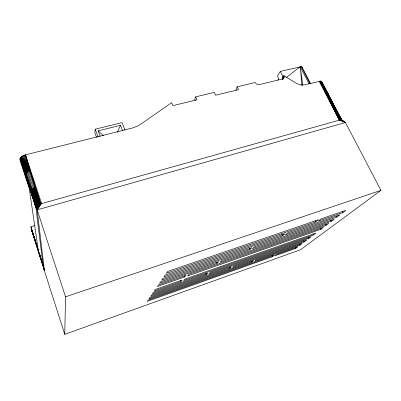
<?xml version="1.0" encoding="UTF-8"?>
<svg xmlns="http://www.w3.org/2000/svg" width="401" height="401" viewBox="0 0 401 401"><rect width="100%" height="100%" fill="white"/><g stroke="black" fill="none" stroke-linecap="round" stroke-linejoin="round"><path stroke-width="0.6" d="M34.957 225.557L30.947 226.73L38.15 249.221L29.273 188.655L20.521 161.819C18.306 157.829 22.311 155.598 25.504 154.861L132.766 127.899L136.766 126.375L140.465 124.425L171.623 102.656L172.896 105.638L196.916 99.794L195.623 96.867L214.334 92.35L215.648 95.237L238.495 89.674L237.161 86.842L255.156 82.496C255.918 84.025 257.748 84.957 259.427 84.581L282.264 79.027C283.788 78.751 284.489 76.892 283.723 75.604L282.244 77.949L282.545 79.398L284.028 77.062M64.751 334.334L65.548 296.815L20.21 158.034L35.889 207.417L37.143 209.883L44.401 270.715L64.751 334.334L300.529 249.758L380.95 190.37L345.462 122.536L341.607 119.989L340.524 119.839L41.599 203.588C39.554 204.36 36.546 205.046 35.889 207.417L43.158 266.184L44.401 270.715L44.255 268.946M25.263 174.33L25.463 173.854L20.501 157.578C26.145 174.966 32.661 192.159 37.143 209.883L40.671 203.878L29.754 171.112L25.504 154.861L35.113 187.362L32.396 188.62L30.551 190.525L35.889 207.417L20.06 158.475L35.925 207.061L37.143 209.883L38.917 204.585L27.869 171.904L22.135 156.22L37.453 205.407L37.143 209.883L345.462 122.536L341.346 119.874L320.775 81.057L304.625 84.862L300.565 84.952L296.469 83.373L283.723 75.604M344.399 122.25L345.462 122.536L340.524 119.839L320.775 81.057L321.597 81.528L330.454 99.007M124.997 130.104L122.054 122.616L95.202 129.222L94.816 132.761L96.551 137.398M321.597 82.145L321.597 81.528L341.782 120.405L336.639 110.786M33.213 188.159L38.14 204.986L37.143 209.883L41.599 203.588L25.504 154.861L40.671 203.878M195.623 96.867L194.68 99.192L195.322 100.646M117.403 132.195L120.485 125.318L98.125 130.851L100.225 136.415M35.113 187.362L39.769 204.209L37.143 209.883L36.877 205.833L31.699 189.102L20.927 157.112L25.844 173.357L25.463 173.854M237.161 86.842L235.958 89.177L236.485 90.305M310.459 83.428L301.978 66.942L301.296 66.666L280.314 71.398L277.452 76.06L278.775 78.731L277.868 80.185M282.434 78.431L283.918 76.09M282.535 78.917L284.018 76.581M282.755 79.388L283.943 77.518M283.166 78.877L283.763 77.944M180.806 281.602L182.039 280.098L155.367 289.467L154.395 290.895L180.806 281.602L180.375 280.505M184.59 276.991L185.904 275.392L158.42 284.991L157.382 286.514L184.59 276.991L184.144 275.863M206.264 274.68L207.708 273.161L153.443 292.294L152.505 293.667L206.264 274.68L205.808 273.557M217.031 263.372L218.705 261.617L160.57 281.838L159.483 283.432L217.031 263.372L216.565 262.249M229.908 268.249L231.532 266.725L151.593 295.011L150.696 296.324L229.908 268.249L229.457 267.171M249.683 249.663L251.718 247.753L162.816 278.54L161.678 280.209L249.683 249.663L249.196 248.545M25.844 173.357L27.869 171.904L29.754 171.112L24.591 155.122M251.928 262.264L253.703 260.735L149.819 297.617L148.956 298.88L251.928 262.264L251.447 261.151M282.545 235.868L284.946 233.803L165.167 275.086L163.979 276.83L282.545 235.868L281.783 234.194M272.479 256.675L274.379 255.146L148.109 300.118L147.282 301.331L272.479 256.675L272.003 255.602M315.617 221.984L318.389 219.758L167.633 271.467L166.385 273.297L315.617 221.984L315.091 220.876M286.134 77.624L300.264 66.681L309.041 83.779M295.763 248.374L297.843 246.795L276.76 254.299L274.84 255.833L295.763 248.374L295.241 247.237M299.958 245.186L302.113 243.547L256.194 259.848L254.399 261.387L299.958 245.186L299.462 244.114M304.309 241.883L306.539 240.184L234.154 265.798L232.505 267.332L304.309 241.883L303.798 240.795M308.82 238.455L311.136 236.695L210.47 272.189L208.996 273.713L308.82 238.455L308.299 237.352M313.502 234.901L315.913 233.071L184.951 279.076L183.688 280.585L313.502 234.901L312.97 233.773M320.87 229.302L323.427 227.362L188.906 274.344L187.558 275.953L320.87 229.302L320.354 228.224M326.028 225.382L328.69 223.367L221.653 260.59L219.954 262.354L326.028 225.382L325.502 224.289M331.401 221.307L334.168 219.207L254.615 246.75L252.555 248.67L331.401 221.307L330.855 220.189M336.99 217.061L339.878 214.866L287.788 232.821L285.362 234.896L336.99 217.061L336.469 215.994M342.825 212.63L345.832 210.345L321.176 218.801L318.384 221.031L342.825 212.63L342.284 211.548M65.548 296.815L380.95 190.37M333.792 106.701L340.985 119.819L345.462 122.536L339.361 120.074L319.762 81.097L333.201 106.771L334.875 106.997L341.752 120.17L345.462 122.536L343.767 121.889M327.056 93.769L320.309 81.042L326.464 93.829L328.153 94.11L341.782 120.405M31.925 229.808L31.363 229.322L30.947 226.73M342.309 120.711L345.462 122.536L339.978 119.924L333.201 106.771L339.361 120.074L319.146 81.223M343.316 121.483L345.462 122.536M44.401 270.715L31.363 229.322L43.413 266.464L44.401 270.715L44.095 268.931M98.125 130.851L103.503 135.683M341.752 120.17L321.427 81.303L328.153 94.11M333.201 106.771L340.524 119.839M327.913 93.914L321.151 81.147L327.547 93.799M328.259 94.385L321.938 82.355L326.855 92.035M322.173 83.238L325.627 89.799M326.203 90.897L327.647 93.628M331.015 100.08L334.925 107.578L334.875 106.997M336.619 110.856L340.008 117.418M334.645 106.816L341.346 119.874M301.296 66.666L310.073 83.739M334.279 106.716L340.985 119.819M301.978 66.942L302.249 67.473M280.314 71.398L283.076 76.922M326.464 93.829L339.361 120.074M120.485 125.318L122.631 130.796M29.754 171.112L23.714 155.443L39.769 204.209M95.202 129.222L98.11 136.962M28.777 171.478L22.887 155.809L27.869 171.904M27.062 172.365L21.479 156.656L26.381 172.856M31.699 189.102L37.453 205.407M31.153 189.588L36.877 205.833M32.396 188.62L38.14 204.986M30.762 190.069L36.421 206.259M30.551 190.525L36.1 206.675M40.255 256.334L39.679 254.635L43.413 266.464L31.639 229.683L35.564 241.813L34.18 237.237M41.398 259.743L43.498 265.983L42.586 263.011M20.05 158.891L35.889 207.417M31.363 229.322L43.233 266.344M32.962 233.237L33.829 236.094M34.125 187.733L38.917 204.585M302.76 85.283L300.264 66.681L301.888 85.503"/></g></svg>
